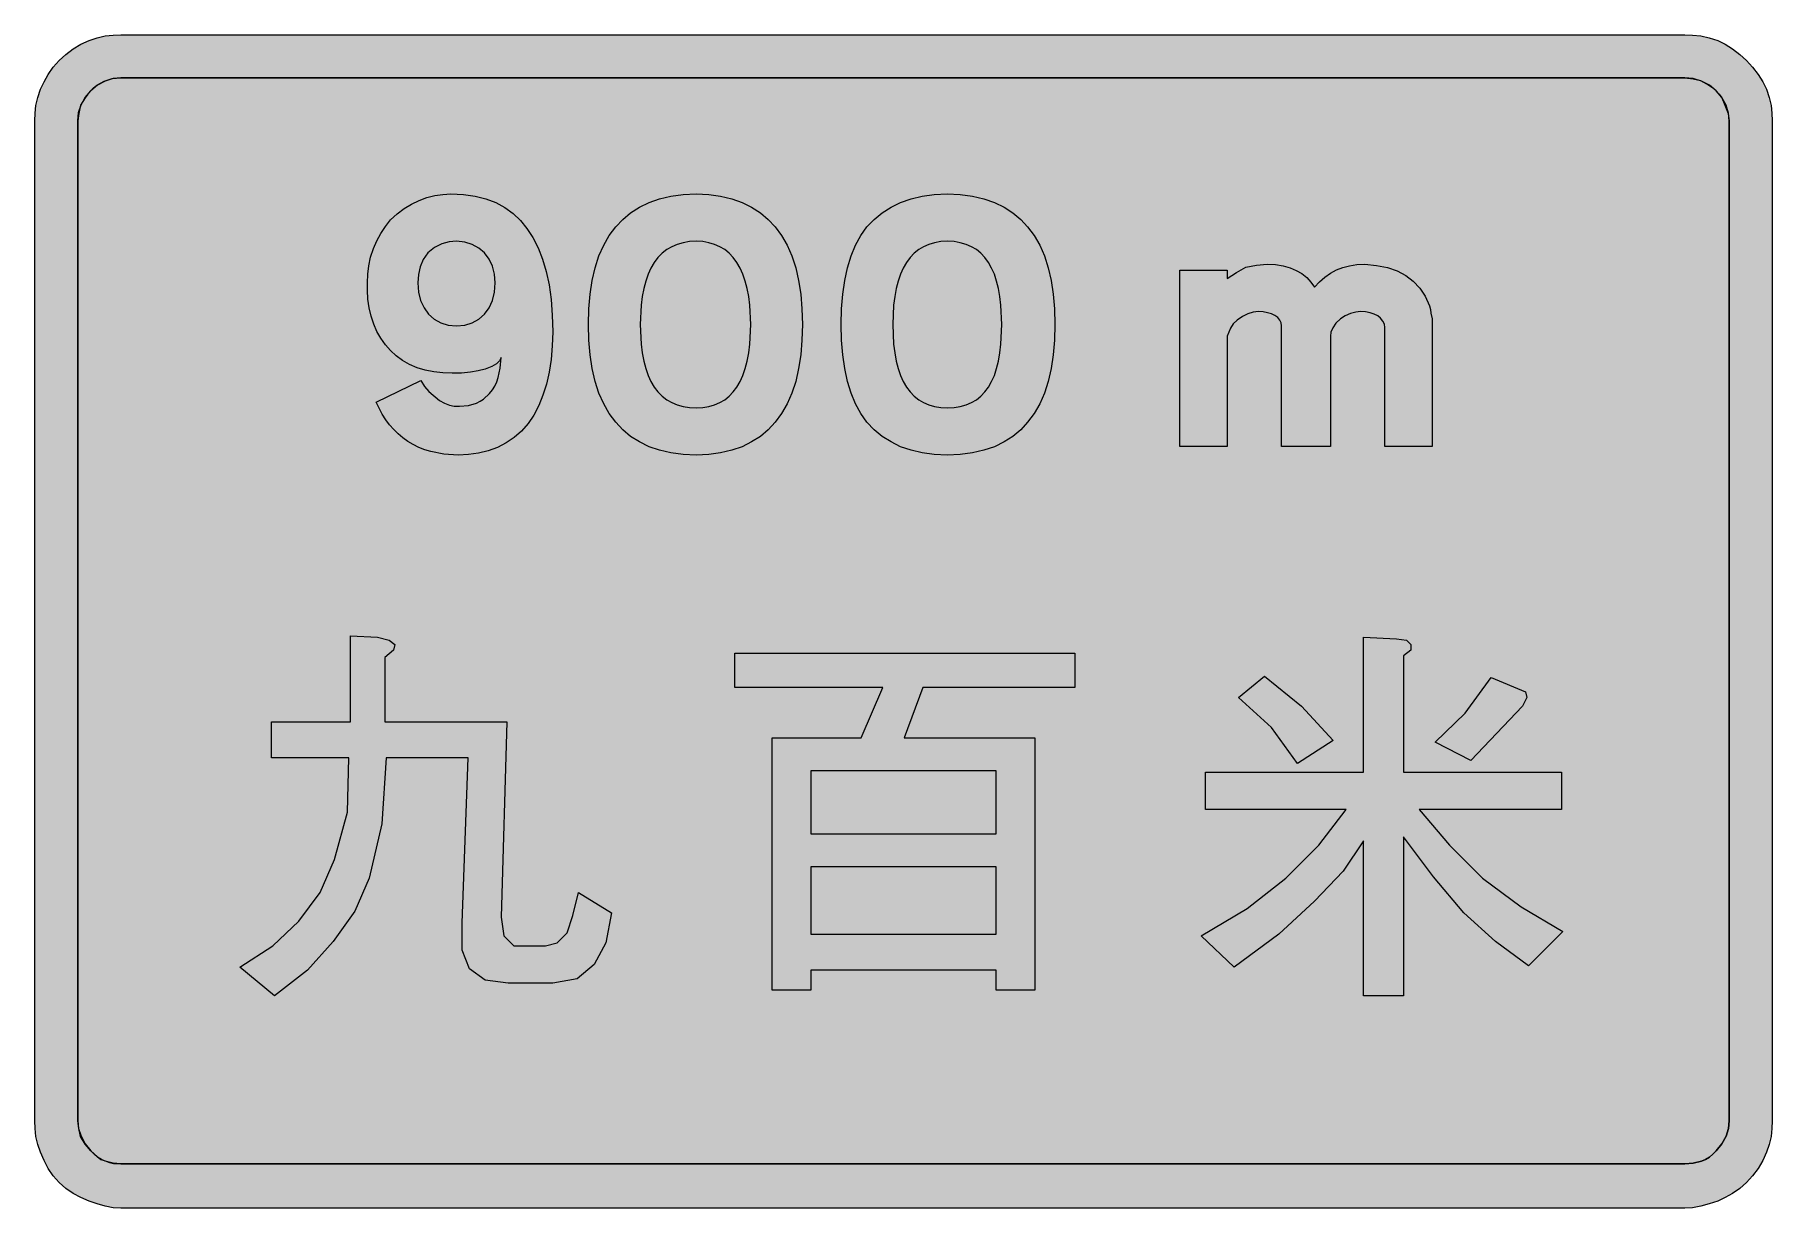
# Model space of a CAD drawing. Header units: metres. Extents: x 103 to 466, y 14 to 260.
import ezdxf

# ---------------------------------------------------------------- set-up
doc = ezdxf.new("R2010")
doc.units = ezdxf.units.M
doc.layers.add('FILL_BLACK_000000', color=7, linetype='Continuous', true_color=0x000000)
doc.layers.add('FILL_WHITE_FFFFFF', color=7, linetype='Continuous', true_color=0xffffff)

msp = doc.modelspace()

# ---------------------------------------------------------------- hatches: boundary and pattern name
at = {"layer": 'FILL_BLACK_000000', "true_color": 0x000000}
h = msp.add_hatch(color=7, dxfattribs=at)
h.dxf.hatch_style = 1
h.paths.add_polyline_path([(450.91, 259.36), (452.67, 258.99), (454.47, 258.42), (456.04, 257.64), (457.58, 256.66), (459.07, 255.51), (460.47, 254.22), (461.76, 252.82), (462.91, 251.33), (463.89, 249.79), (464.67, 248.22), (465.24, 246.47), (465.61, 244.81), (465.81, 243.2), (465.87, 241.62), (465.87, 32.52), (465.81, 30.9), (465.61, 29.22), (465.24, 27.54), (464.67, 25.92), (463.89, 24.18), (462.91, 22.54), (461.76, 21.03), (460.47, 19.62), (459.07, 18.38), (457.58, 17.33), (456.04, 16.46), (454.47, 15.72), (452.67, 15.11), (450.91, 14.63), (449.2, 14.33), (447.57, 14.22), (120.57, 14.22), (118.95, 14.33), (117.27, 14.63), (115.59, 15.11), (113.97, 15.72), (112.23, 16.46), (110.6, 17.33), (109.08, 18.38), (107.67, 19.62), (106.43, 21.03), (105.38, 22.54), (104.51, 24.18), (103.77, 25.92), (103.2, 27.54), (102.83, 29.22), (102.63, 30.9), (102.57, 32.52), (102.57, 241.62), (102.63, 243.2), (102.83, 244.81), (103.2, 246.47), (103.77, 248.22), (104.51, 249.79), (105.38, 251.33), (106.43, 252.82), (107.67, 254.22), (109.08, 255.51), (110.6, 256.66), (112.23, 257.64), (113.97, 258.42), (115.59, 258.99), (117.27, 259.36), (118.95, 259.56), (120.57, 259.62), (447.57, 259.62), (449.2, 259.56), (450.91, 259.36)])
h.paths.add_polyline_path([(118.95, 250.45), (117.31, 249.94), (115.72, 249.1), (114.27, 247.92), (113.65, 247.2), (113.11, 246.42), (112.17, 244.92), (111.76, 243.16), (111.57, 241.62), (111.57, 32.52), (111.74, 30.9), (112.25, 29.26), (113.09, 27.67), (114.27, 26.22), (115.66, 24.94), (116.42, 24.45), (117.27, 24.12), (118.17, 23.77), (119.03, 23.59), (120.57, 23.52), (447.57, 23.52), (449.36, 23.65), (451.1, 24.08), (451.92, 24.44), (452.72, 24.91), (453.47, 25.5), (454.17, 26.22), (455.35, 27.67), (456.2, 29.26), (456.7, 30.9), (456.87, 32.52), (456.87, 241.62), (456.7, 243.24), (456.2, 244.88), (455.35, 246.47), (454.17, 247.92), (452.72, 249.1), (451.1, 249.94), (449.36, 250.45), (447.57, 250.62), (120.57, 250.62), (118.95, 250.45)], flags=16)
h = msp.add_hatch(color=7, dxfattribs=at)
h.dxf.hatch_style = 1
h.paths.add_polyline_path([(184.05, 186.07), (185, 184.99), (187.17, 183.12), (188.25, 182.55), (189.27, 182.18), (190.29, 181.98), (191.37, 181.92), (193.28, 182.09), (194.97, 182.59), (195.73, 182.97), (196.43, 183.44), (197.67, 184.62), (198.29, 185.35), (198.8, 186.16), (199.19, 187.02), (199.47, 187.92), (199.88, 189.91), (200.07, 192.12), (199.72, 191.45), (199.1, 190.81), (198.13, 190.22), (196.77, 189.72), (195.31, 189.33), (193.66, 189.04), (191.83, 188.88), (189.87, 188.82), (187.89, 188.89), (186, 189.11), (184.21, 189.47), (182.52, 189.98), (180.95, 190.65), (179.49, 191.48), (178.16, 192.47), (176.97, 193.62), (175.9, 194.81), (174.95, 196.14), (174.13, 197.58), (173.45, 199.13), (172.9, 200.78), (172.5, 202.52), (172.25, 204.34), (172.17, 206.22), (172.17, 207.72), (172.23, 209.52), (172.43, 211.32), (172.8, 213.12), (173.37, 214.92), (174.1, 216.49), (174.95, 218.03), (175.9, 219.52), (176.97, 220.92), (178.36, 222.19), (179.82, 223.28), (181.35, 224.21), (182.93, 224.97), (184.55, 225.56), (186.21, 225.98), (187.88, 226.24), (189.57, 226.32), (192.19, 226.21), (194.63, 225.87), (196.89, 225.31), (198.98, 224.52), (200.89, 223.51), (202.61, 222.27), (204.13, 220.81), (205.47, 219.12), (206.74, 217.21), (207.83, 215.07), (208.76, 212.71), (209.52, 210.12), (210.11, 207.31), (210.53, 204.27), (210.79, 201.01), (210.87, 197.52), (210.79, 194.55), (210.54, 191.74), (210.13, 189.07), (209.56, 186.57), (208.83, 184.24), (207.96, 182.08), (206.94, 180.1), (205.77, 178.32), (204.35, 176.74), (202.8, 175.39), (201.12, 174.25), (199.32, 173.33), (197.41, 172.62), (195.39, 172.12), (193.28, 171.82), (191.07, 171.72), (188.13, 171.9), (185.4, 172.44), (184.12, 172.84), (182.89, 173.33), (181.72, 173.91), (180.61, 174.57), (179.55, 175.32), (178.56, 176.14), (177.63, 177.06), (176.77, 178.05), (175.97, 179.12), (175.23, 180.28), (173.97, 182.82), (183.27, 187.32), (184.05, 186.07)])
h.paths.add_polyline_path([(187.66, 215.89), (186.17, 215.15), (184.77, 214.02), (183.81, 212.61), (183.16, 211.09), (182.79, 209.46), (182.67, 207.72), (182.82, 205.78), (183.26, 204.04), (183.97, 202.5), (184.92, 201.19), (186.1, 200.14), (187.48, 199.37), (189.04, 198.89), (190.77, 198.72), (192.5, 198.89), (194.06, 199.37), (195.44, 200.14), (196.62, 201.19), (197.57, 202.5), (198.28, 204.04), (198.72, 205.78), (198.87, 207.72), (198.72, 209.56), (198.28, 211.23), (197.57, 212.71), (196.62, 213.98), (195.44, 215.01), (194.06, 215.78), (192.5, 216.26), (190.77, 216.42), (189.2, 216.3), (187.66, 215.89)], flags=16)
h = msp.add_hatch(color=7, dxfattribs=at)
h.dxf.hatch_style = 1
h.paths.add_polyline_path([(262.73, 192.67), (262.29, 189.8), (261.68, 187.13), (260.89, 184.68), (259.91, 182.44), (258.73, 180.42), (257.37, 178.62), (255.92, 177.03), (254.29, 175.64), (252.47, 174.46), (250.47, 173.48), (248.31, 172.72), (245.98, 172.17), (243.5, 171.83), (240.87, 171.72), (238.14, 171.83), (235.59, 172.17), (233.21, 172.72), (231.01, 173.48), (228.99, 174.46), (227.16, 175.64), (225.52, 177.03), (224.07, 178.62), (222.71, 180.42), (221.53, 182.44), (220.55, 184.68), (219.76, 187.13), (219.15, 189.8), (218.71, 192.67), (218.45, 195.74), (218.37, 199.02), (218.45, 202.3), (218.71, 205.37), (219.15, 208.24), (219.76, 210.91), (220.55, 213.36), (221.53, 215.6), (222.71, 217.62), (224.07, 219.42), (225.52, 221.01), (227.16, 222.4), (228.99, 223.58), (231.01, 224.56), (233.21, 225.32), (235.59, 225.87), (238.14, 226.21), (240.87, 226.32), (243.5, 226.21), (245.98, 225.87), (248.31, 225.32), (250.47, 224.56), (252.47, 223.58), (254.29, 222.4), (255.92, 221.01), (257.37, 219.42), (258.73, 217.62), (259.91, 215.6), (260.89, 213.36), (261.68, 210.91), (262.29, 208.24), (262.73, 205.37), (262.99, 202.3), (263.07, 199.02), (262.99, 195.74), (262.73, 192.67)])
h.paths.add_polyline_path([(251.86, 204.86), (251.54, 206.55), (251.14, 208.11), (250.64, 209.54), (250.06, 210.83), (249.38, 211.99), (248.62, 213.02), (247.77, 213.92), (246.84, 214.68), (245.82, 215.3), (244.71, 215.79), (243.51, 216.14), (242.23, 216.35), (240.87, 216.42), (239.45, 216.35), (238.13, 216.14), (236.89, 215.79), (235.75, 215.3), (234.7, 214.68), (233.74, 213.92), (232.87, 213.02), (232.1, 211.99), (231.41, 210.83), (230.82, 209.54), (230.31, 208.11), (229.9, 206.55), (229.58, 204.86), (229.35, 203.04), (229.17, 199.02), (229.35, 194.91), (229.58, 193.07), (229.9, 191.37), (230.31, 189.8), (230.82, 188.37), (231.41, 187.08), (232.1, 185.93), (232.87, 184.92), (233.74, 184.04), (234.7, 183.3), (235.75, 182.69), (236.89, 182.22), (238.13, 181.89), (239.45, 181.69), (240.87, 181.62), (242.23, 181.69), (243.51, 181.89), (244.71, 182.22), (245.82, 182.69), (246.84, 183.3), (247.77, 184.04), (248.62, 184.92), (249.38, 185.93), (250.06, 187.08), (250.64, 188.37), (251.14, 189.8), (251.54, 191.37), (251.86, 193.07), (252.09, 194.91), (252.27, 199.02), (252.09, 203.04), (251.86, 204.86)], flags=16)
h = msp.add_hatch(color=7, dxfattribs=at)
h.dxf.hatch_style = 1
h.paths.add_polyline_path([(315.53, 192.67), (315.09, 189.8), (314.48, 187.13), (313.69, 184.68), (312.71, 182.44), (311.53, 180.42), (310.17, 178.62), (308.72, 177.03), (307.08, 175.64), (305.25, 174.46), (303.23, 173.48), (301.03, 172.72), (298.65, 172.17), (296.1, 171.83), (293.37, 171.72), (290.65, 171.83), (288.13, 172.17), (285.79, 172.72), (283.62, 173.48), (281.62, 174.46), (279.79, 175.64), (278.1, 177.03), (276.57, 178.62), (275.3, 180.42), (274.21, 182.44), (273.28, 184.68), (272.52, 187.13), (271.93, 189.8), (271.51, 192.67), (271.25, 195.74), (271.17, 199.02), (271.25, 202.3), (271.51, 205.37), (271.93, 208.24), (272.52, 210.91), (273.28, 213.36), (274.21, 215.6), (275.3, 217.62), (276.57, 219.42), (278.1, 221.01), (279.79, 222.4), (281.62, 223.58), (283.62, 224.56), (285.79, 225.32), (288.13, 225.87), (290.65, 226.21), (293.37, 226.32), (296.1, 226.21), (298.65, 225.87), (301.03, 225.32), (303.23, 224.56), (305.25, 223.58), (307.08, 222.4), (308.72, 221.01), (310.17, 219.42), (311.53, 217.62), (312.71, 215.6), (313.69, 213.36), (314.48, 210.91), (315.09, 208.24), (315.53, 205.37), (315.79, 202.3), (315.87, 199.02), (315.79, 195.74), (315.53, 192.67)])
h.paths.add_polyline_path([(304.39, 204.86), (304.09, 206.55), (303.7, 208.11), (303.22, 209.54), (302.65, 210.83), (302, 211.99), (301.25, 213.02), (300.4, 213.92), (299.47, 214.68), (298.44, 215.3), (297.32, 215.79), (296.1, 216.14), (294.78, 216.35), (293.37, 216.42), (292.01, 216.35), (290.73, 216.14), (289.53, 215.79), (288.42, 215.3), (287.4, 214.68), (286.47, 213.92), (285.62, 213.02), (284.86, 211.99), (284.18, 210.83), (283.6, 209.54), (283.1, 208.11), (282.7, 206.55), (282.38, 204.86), (282.15, 203.04), (281.97, 199.02), (282.15, 194.91), (282.38, 193.07), (282.7, 191.37), (283.1, 189.8), (283.6, 188.37), (284.18, 187.08), (284.86, 185.93), (285.62, 184.92), (286.47, 184.04), (287.4, 183.3), (288.42, 182.69), (289.53, 182.22), (290.73, 181.89), (292.01, 181.69), (293.37, 181.62), (294.78, 181.69), (296.1, 181.89), (297.32, 182.22), (298.44, 182.69), (299.47, 183.3), (300.4, 184.04), (301.25, 184.92), (302, 185.93), (302.65, 187.08), (303.22, 188.37), (303.7, 189.8), (304.09, 191.37), (304.39, 193.07), (304.6, 194.91), (304.77, 199.02), (304.6, 203.04), (304.39, 204.86)], flags=16)
h = msp.add_hatch(color=7, dxfattribs=at)
h.dxf.hatch_style = 1
h.paths.add_polyline_path([(378.78, 201.61), (377.67, 201.31), (376.56, 200.83), (375.57, 200.22), (374.61, 199.28), (373.96, 198.31), (373.59, 197.39), (373.47, 196.62), (373.47, 196.32), (373.47, 173.52), (363.27, 173.52), (363.27, 198.42), (363.27, 198.72), (363.17, 199.37), (362.9, 199.95), (362.46, 200.46), (361.88, 200.89), (361.18, 201.25), (360.36, 201.5), (359.45, 201.66), (358.47, 201.72), (357.35, 201.61), (356.22, 201.27), (355.1, 200.71), (353.97, 199.92), (353.18, 199.15), (352.58, 198.27), (351.87, 196.62), (351.87, 196.32), (351.87, 173.52), (341.97, 173.52), (341.97, 210.42), (351.87, 210.42), (351.87, 208.62), (353.82, 209.93), (355.77, 211.02), (358.02, 211.43), (360.27, 211.62), (362, 211.54), (363.59, 211.29), (365.04, 210.89), (366.35, 210.34), (367.51, 209.66), (368.54, 208.84), (369.42, 207.89), (370.17, 206.82), (371.21, 207.97), (372.32, 208.96), (373.49, 209.79), (374.75, 210.46), (376.08, 210.97), (377.51, 211.33), (379.04, 211.55), (380.67, 211.62), (383.15, 211.39), (385.4, 210.94), (387.42, 210.24), (389.22, 209.29), (390.8, 208.1), (392.15, 206.64), (393.27, 204.92), (394.17, 202.92), (394.43, 202.17), (394.47, 201.42), (394.77, 200.22), (394.77, 199.92), (394.77, 173.52), (384.87, 173.52), (384.87, 198.42), (384.76, 199.09), (384.46, 199.73), (383.98, 200.32), (383.37, 200.82), (382.64, 201.21), (381.8, 201.49), (380.84, 201.66), (379.77, 201.72), (378.78, 201.61)])
h = msp.add_hatch(color=7, dxfattribs=at)
h.dxf.hatch_style = 1
h.paths.add_polyline_path([(168.57, 115.92), (168.57, 133.92), (174.27, 133.62), (176.67, 133.02), (177.87, 132.12), (177.57, 130.92), (175.77, 129.42), (175.77, 115.92), (201.27, 115.92), (200.07, 75.12), (200.67, 71.22), (202.77, 69.12), (209.37, 69.12), (211.77, 69.72), (213.87, 71.82), (215.07, 75.42), (216.27, 80.22), (223.17, 76.02), (221.97, 69.72), (219.57, 65.22), (215.97, 62.22), (210.87, 61.32), (201.57, 61.32), (196.77, 61.92), (193.47, 64.32), (191.97, 68.22), (191.97, 73.92), (193.17, 108.42), (176.07, 108.42), (175.17, 94.62), (172.47, 83.22), (169.47, 76.32), (164.97, 70.02), (159.57, 64.02), (152.67, 58.62), (145.47, 64.62), (152.37, 69.12), (157.77, 74.22), (162.27, 80.22), (165.27, 87.12), (167.97, 97.02), (168.27, 108.42), (152.07, 108.42), (152.07, 115.92), (168.57, 115.92)])
h = msp.add_hatch(color=7, dxfattribs=at)
h.dxf.hatch_style = 1
h.paths.add_polyline_path([(347.37, 105.42), (380.37, 105.42), (380.37, 133.62), (387.27, 133.32), (389.37, 133.02), (390.27, 132.12), (390.27, 130.92), (388.77, 129.72), (388.77, 105.42), (421.77, 105.42), (421.77, 97.62), (392.07, 97.62), (398.37, 90.12), (405.27, 83.22), (413.37, 77.22), (422.07, 72.12), (414.87, 64.92), (407.97, 70.02), (401.37, 76.02), (395.07, 83.52), (388.77, 91.92), (388.77, 58.62), (380.37, 58.62), (380.37, 91.02), (376.17, 84.72), (370.17, 78.42), (362.67, 71.52), (353.37, 64.62), (346.47, 71.22), (356.07, 76.92), (364.17, 83.22), (371.07, 90.12), (376.77, 97.62), (347.37, 97.62), (347.37, 105.42)])
h = msp.add_hatch(color=7, dxfattribs=at)
h.dxf.hatch_style = 1
h.paths.add_polyline_path([(320.07, 123.12), (288.27, 123.12), (284.37, 112.62), (311.67, 112.62), (311.67, 59.82), (303.57, 59.82), (303.57, 64.02), (264.87, 64.02), (264.87, 59.82), (256.77, 59.82), (256.77, 112.62), (275.37, 112.62), (279.87, 123.12), (248.97, 123.12), (248.97, 130.32), (320.07, 130.32), (320.07, 123.12)])
h.paths.add_polyline_path([(264.87, 105.72), (264.87, 92.52), (303.57, 92.52), (303.57, 105.72), (264.87, 105.72)], flags=16)
h.paths.add_polyline_path([(303.57, 85.62), (264.87, 85.62), (264.87, 71.52), (303.57, 71.52), (303.57, 85.62)], flags=16)
h = msp.add_hatch(color=7, dxfattribs=at)
h.dxf.hatch_style = 1
h.paths.add_polyline_path([(367.47, 119.22), (374.07, 112.02), (366.57, 107.22), (361.17, 114.72), (354.27, 121.02), (359.67, 125.52), (367.47, 119.22)])
h = msp.add_hatch(color=7, dxfattribs=at)
h.dxf.hatch_style = 1
h.paths.add_polyline_path([(401.67, 117.72), (407.07, 125.22), (414.27, 122.22), (414.57, 121.02), (413.67, 119.22), (402.87, 107.82), (395.37, 111.72), (401.67, 117.72)])
at = {"layer": 'FILL_WHITE_FFFFFF', "true_color": 0xffffff}
h = msp.add_hatch(color=7, dxfattribs=at)
h.dxf.hatch_style = 1
h.paths.add_polyline_path([(447.57, 250.62), (449.33, 250.43), (450.87, 250.02), (452.63, 249.08), (453.44, 248.54), (454.17, 247.92), (454.79, 247.2), (455.3, 246.42), (455.97, 244.92), (456.65, 243.16), (456.87, 241.62), (456.87, 32.52), (456.7, 30.9), (456.2, 29.26), (455.35, 27.67), (454.17, 26.22), (453.47, 25.5), (452.72, 24.91), (451.92, 24.44), (451.1, 24.08), (449.36, 23.65), (447.57, 23.52), (120.57, 23.52), (118.95, 23.65), (117.31, 24.08), (116.5, 24.44), (115.72, 24.91), (114.97, 25.5), (114.27, 26.22), (113.11, 27.61), (112.17, 29.22), (111.76, 30.87), (111.57, 32.52), (111.57, 241.62), (111.74, 243.36), (112.25, 244.99), (113.09, 246.51), (114.27, 247.92), (114.87, 248.55), (115.55, 249.1), (117.08, 249.94), (118.78, 250.45), (120.57, 250.62), (447.57, 250.62)])

# ---------------------------------------------------------------- linework, layer by layer
at = {"layer": 'FILL_BLACK_000000', "lineweight": 0, "true_color": 0x000000}
for points in [[(450.91, 259.36), (452.67, 258.99), (454.47, 258.42), (456.04, 257.64), (457.58, 256.66), (459.07, 255.51), (460.47, 254.22), (461.76, 252.82), (462.91, 251.33), (463.89, 249.79), (464.67, 248.22), (465.24, 246.47), (465.61, 244.81), (465.81, 243.2), (465.87, 241.62), (465.87, 32.52), (465.81, 30.9), (465.61, 29.22), (465.24, 27.54), (464.67, 25.92), (463.89, 24.18), (462.91, 22.54), (461.76, 21.03), (460.47, 19.62), (459.07, 18.38), (457.58, 17.33), (456.04, 16.46), (454.47, 15.72), (452.67, 15.11), (450.91, 14.63), (449.2, 14.33), (447.57, 14.22), (120.57, 14.22), (118.95, 14.33), (117.27, 14.63), (115.59, 15.11), (113.97, 15.72), (112.23, 16.46), (110.6, 17.33), (109.08, 18.38), (107.67, 19.62), (106.43, 21.03), (105.38, 22.54), (104.51, 24.18), (103.77, 25.92), (103.2, 27.54), (102.83, 29.22), (102.63, 30.9), (102.57, 32.52), (102.57, 241.62), (102.63, 243.2), (102.83, 244.81), (103.2, 246.47), (103.77, 248.22), (104.51, 249.79), (105.38, 251.33), (106.43, 252.82), (107.67, 254.22), (109.08, 255.51), (110.6, 256.66), (112.23, 257.64), (113.97, 258.42), (115.59, 258.99), (117.27, 259.36), (118.95, 259.56), (120.57, 259.62), (447.57, 259.62), (449.2, 259.56)], [(118.95, 250.45), (117.31, 249.94), (115.72, 249.1), (114.27, 247.92), (113.65, 247.2), (113.11, 246.42), (112.17, 244.92), (111.76, 243.16), (111.57, 241.62), (111.57, 32.52), (111.74, 30.9), (112.25, 29.26), (113.09, 27.67), (114.27, 26.22), (115.66, 24.94), (116.42, 24.45), (117.27, 24.12), (118.17, 23.77), (119.03, 23.59), (120.57, 23.52), (447.57, 23.52), (449.36, 23.65), (451.1, 24.08), (451.92, 24.44), (452.72, 24.91), (453.47, 25.5), (454.17, 26.22), (455.35, 27.67), (456.2, 29.26), (456.7, 30.9), (456.87, 32.52), (456.87, 241.62), (456.7, 243.24), (456.2, 244.88), (455.35, 246.47), (454.17, 247.92), (452.72, 249.1), (451.1, 249.94), (449.36, 250.45), (447.57, 250.62), (120.57, 250.62)], [(184.05, 186.07), (185, 184.99), (187.17, 183.12), (188.25, 182.55), (189.27, 182.18), (190.29, 181.98), (191.37, 181.92), (193.28, 182.09), (194.97, 182.59), (195.73, 182.97), (196.43, 183.44), (197.67, 184.62), (198.29, 185.35), (198.8, 186.16), (199.19, 187.02), (199.47, 187.92), (199.88, 189.91), (200.07, 192.12), (199.72, 191.45), (199.1, 190.81), (198.13, 190.22), (196.77, 189.72), (195.31, 189.33), (193.66, 189.04), (191.83, 188.88), (189.87, 188.82), (187.89, 188.89), (186, 189.11), (184.21, 189.47), (182.52, 189.98), (180.95, 190.65), (179.49, 191.48), (178.16, 192.47), (176.97, 193.62), (175.9, 194.81), (174.95, 196.14), (174.13, 197.58), (173.45, 199.13), (172.9, 200.78), (172.5, 202.52), (172.25, 204.34), (172.17, 206.22), (172.17, 207.72), (172.23, 209.52), (172.43, 211.32), (172.8, 213.12), (173.37, 214.92), (174.1, 216.49), (174.95, 218.03), (175.9, 219.52), (176.97, 220.92), (178.36, 222.19), (179.82, 223.28), (181.35, 224.21), (182.93, 224.97), (184.55, 225.56), (186.21, 225.98), (187.88, 226.24), (189.57, 226.32), (192.19, 226.21), (194.63, 225.87), (196.89, 225.31), (198.98, 224.52), (200.89, 223.51), (202.61, 222.27), (204.13, 220.81), (205.47, 219.12), (206.74, 217.21), (207.83, 215.07), (208.76, 212.71), (209.52, 210.12), (210.11, 207.31), (210.53, 204.27), (210.79, 201.01), (210.87, 197.52), (210.79, 194.55), (210.54, 191.74), (210.13, 189.07), (209.56, 186.57), (208.83, 184.24), (207.96, 182.08), (206.94, 180.1), (205.77, 178.32), (204.35, 176.74), (202.8, 175.39), (201.12, 174.25), (199.32, 173.33), (197.41, 172.62), (195.39, 172.12), (193.28, 171.82), (191.07, 171.72), (188.13, 171.9), (185.4, 172.44), (184.12, 172.84), (182.89, 173.33), (181.72, 173.91), (180.61, 174.57), (179.55, 175.32), (178.56, 176.14), (177.63, 177.06), (176.77, 178.05), (175.97, 179.12), (175.23, 180.28), (173.97, 182.82), (183.27, 187.32)], [(262.73, 192.67), (262.29, 189.8), (261.68, 187.13), (260.89, 184.68), (259.91, 182.44), (258.73, 180.42), (257.37, 178.62), (255.92, 177.03), (254.29, 175.64), (252.47, 174.46), (250.47, 173.48), (248.31, 172.72), (245.98, 172.17), (243.5, 171.83), (240.87, 171.72), (238.14, 171.83), (235.59, 172.17), (233.21, 172.72), (231.01, 173.48), (228.99, 174.46), (227.16, 175.64), (225.52, 177.03), (224.07, 178.62), (222.71, 180.42), (221.53, 182.44), (220.55, 184.68), (219.76, 187.13), (219.15, 189.8), (218.71, 192.67), (218.45, 195.74), (218.37, 199.02), (218.45, 202.3), (218.71, 205.37), (219.15, 208.24), (219.76, 210.91), (220.55, 213.36), (221.53, 215.6), (222.71, 217.62), (224.07, 219.42), (225.52, 221.01), (227.16, 222.4), (228.99, 223.58), (231.01, 224.56), (233.21, 225.32), (235.59, 225.87), (238.14, 226.21), (240.87, 226.32), (243.5, 226.21), (245.98, 225.87), (248.31, 225.32), (250.47, 224.56), (252.47, 223.58), (254.29, 222.4), (255.92, 221.01), (257.37, 219.42), (258.73, 217.62), (259.91, 215.6), (260.89, 213.36), (261.68, 210.91), (262.29, 208.24), (262.73, 205.37), (262.99, 202.3), (263.07, 199.02), (262.99, 195.74)], [(315.53, 192.67), (315.09, 189.8), (314.48, 187.13), (313.69, 184.68), (312.71, 182.44), (311.53, 180.42), (310.17, 178.62), (308.72, 177.03), (307.08, 175.64), (305.25, 174.46), (303.23, 173.48), (301.03, 172.72), (298.65, 172.17), (296.1, 171.83), (293.37, 171.72), (290.65, 171.83), (288.13, 172.17), (285.79, 172.72), (283.62, 173.48), (281.62, 174.46), (279.79, 175.64), (278.1, 177.03), (276.57, 178.62), (275.3, 180.42), (274.21, 182.44), (273.28, 184.68), (272.52, 187.13), (271.93, 189.8), (271.51, 192.67), (271.25, 195.74), (271.17, 199.02), (271.25, 202.3), (271.51, 205.37), (271.93, 208.24), (272.52, 210.91), (273.28, 213.36), (274.21, 215.6), (275.3, 217.62), (276.57, 219.42), (278.1, 221.01), (279.79, 222.4), (281.62, 223.58), (283.62, 224.56), (285.79, 225.32), (288.13, 225.87), (290.65, 226.21), (293.37, 226.32), (296.1, 226.21), (298.65, 225.87), (301.03, 225.32), (303.23, 224.56), (305.25, 223.58), (307.08, 222.4), (308.72, 221.01), (310.17, 219.42), (311.53, 217.62), (312.71, 215.6), (313.69, 213.36), (314.48, 210.91), (315.09, 208.24), (315.53, 205.37), (315.79, 202.3), (315.87, 199.02), (315.79, 195.74)], [(187.66, 215.89), (186.17, 215.15), (184.77, 214.02), (183.81, 212.61), (183.16, 211.09), (182.79, 209.46), (182.67, 207.72), (182.82, 205.78), (183.26, 204.04), (183.97, 202.5), (184.92, 201.19), (186.1, 200.14), (187.48, 199.37), (189.04, 198.89), (190.77, 198.72), (192.5, 198.89), (194.06, 199.37), (195.44, 200.14), (196.62, 201.19), (197.57, 202.5), (198.28, 204.04), (198.72, 205.78), (198.87, 207.72), (198.72, 209.56), (198.28, 211.23), (197.57, 212.71), (196.62, 213.98), (195.44, 215.01), (194.06, 215.78), (192.5, 216.26), (190.77, 216.42), (189.2, 216.3)], [(251.86, 204.86), (251.54, 206.55), (251.14, 208.11), (250.64, 209.54), (250.06, 210.83), (249.38, 211.99), (248.62, 213.02), (247.77, 213.92), (246.84, 214.68), (245.82, 215.3), (244.71, 215.79), (243.51, 216.14), (242.23, 216.35), (240.87, 216.42), (239.45, 216.35), (238.13, 216.14), (236.89, 215.79), (235.75, 215.3), (234.7, 214.68), (233.74, 213.92), (232.87, 213.02), (232.1, 211.99), (231.41, 210.83), (230.82, 209.54), (230.31, 208.11), (229.9, 206.55), (229.58, 204.86), (229.35, 203.04), (229.17, 199.02), (229.35, 194.91), (229.58, 193.07), (229.9, 191.37), (230.31, 189.8), (230.82, 188.37), (231.41, 187.08), (232.1, 185.93), (232.87, 184.92), (233.74, 184.04), (234.7, 183.3), (235.75, 182.69), (236.89, 182.22), (238.13, 181.89), (239.45, 181.69), (240.87, 181.62), (242.23, 181.69), (243.51, 181.89), (244.71, 182.22), (245.82, 182.69), (246.84, 183.3), (247.77, 184.04), (248.62, 184.92), (249.38, 185.93), (250.06, 187.08), (250.64, 188.37), (251.14, 189.8), (251.54, 191.37), (251.86, 193.07), (252.09, 194.91), (252.27, 199.02), (252.09, 203.04)], [(304.39, 204.86), (304.09, 206.55), (303.7, 208.11), (303.22, 209.54), (302.65, 210.83), (302, 211.99), (301.25, 213.02), (300.4, 213.92), (299.47, 214.68), (298.44, 215.3), (297.32, 215.79), (296.1, 216.14), (294.78, 216.35), (293.37, 216.42), (292.01, 216.35), (290.73, 216.14), (289.53, 215.79), (288.42, 215.3), (287.4, 214.68), (286.47, 213.92), (285.62, 213.02), (284.86, 211.99), (284.18, 210.83), (283.6, 209.54), (283.1, 208.11), (282.7, 206.55), (282.38, 204.86), (282.15, 203.04), (281.97, 199.02), (282.15, 194.91), (282.38, 193.07), (282.7, 191.37), (283.1, 189.8), (283.6, 188.37), (284.18, 187.08), (284.86, 185.93), (285.62, 184.92), (286.47, 184.04), (287.4, 183.3), (288.42, 182.69), (289.53, 182.22), (290.73, 181.89), (292.01, 181.69), (293.37, 181.62), (294.78, 181.69), (296.1, 181.89), (297.32, 182.22), (298.44, 182.69), (299.47, 183.3), (300.4, 184.04), (301.25, 184.92), (302, 185.93), (302.65, 187.08), (303.22, 188.37), (303.7, 189.8), (304.09, 191.37), (304.39, 193.07), (304.6, 194.91), (304.77, 199.02), (304.6, 203.04)], [(378.78, 201.61), (377.67, 201.31), (376.56, 200.83), (375.57, 200.22), (374.61, 199.28), (373.96, 198.31), (373.59, 197.39), (373.47, 196.62), (373.47, 196.32), (373.47, 173.52), (363.27, 173.52), (363.27, 198.42), (363.27, 198.72), (363.17, 199.37), (362.9, 199.95), (362.46, 200.46), (361.88, 200.89), (361.18, 201.25), (360.36, 201.5), (359.45, 201.66), (358.47, 201.72), (357.35, 201.61), (356.22, 201.27), (355.1, 200.71), (353.97, 199.92), (353.18, 199.15), (352.58, 198.27), (351.87, 196.62), (351.87, 196.32), (351.87, 173.52), (341.97, 173.52), (341.97, 210.42), (351.87, 210.42), (351.87, 208.62), (353.82, 209.93), (355.77, 211.02), (358.02, 211.43), (360.27, 211.62), (362, 211.54), (363.59, 211.29), (365.04, 210.89), (366.35, 210.34), (367.51, 209.66), (368.54, 208.84), (369.42, 207.89), (370.17, 206.82), (371.21, 207.97), (372.32, 208.96), (373.49, 209.79), (374.75, 210.46), (376.08, 210.97), (377.51, 211.33), (379.04, 211.55), (380.67, 211.62), (383.15, 211.39), (385.4, 210.94), (387.42, 210.24), (389.22, 209.29), (390.8, 208.1), (392.15, 206.64), (393.27, 204.92), (394.17, 202.92), (394.43, 202.17), (394.47, 201.42), (394.77, 200.22), (394.77, 199.92), (394.77, 173.52), (384.87, 173.52), (384.87, 198.42), (384.76, 199.09), (384.46, 199.73), (383.98, 200.32), (383.37, 200.82), (382.64, 201.21), (381.8, 201.49), (380.84, 201.66), (379.77, 201.72)], [(168.57, 115.92), (168.57, 133.92), (174.27, 133.62), (176.67, 133.02), (177.87, 132.12), (177.57, 130.92), (175.77, 129.42), (175.77, 115.92), (201.27, 115.92), (200.07, 75.12), (200.67, 71.22), (202.77, 69.12), (209.37, 69.12), (211.77, 69.72), (213.87, 71.82), (215.07, 75.42), (216.27, 80.22), (223.17, 76.02), (221.97, 69.72), (219.57, 65.22), (215.97, 62.22), (210.87, 61.32), (201.57, 61.32), (196.77, 61.92), (193.47, 64.32), (191.97, 68.22), (191.97, 73.92), (193.17, 108.42), (176.07, 108.42), (175.17, 94.62), (172.47, 83.22), (169.47, 76.32), (164.97, 70.02), (159.57, 64.02), (152.67, 58.62), (145.47, 64.62), (152.37, 69.12), (157.77, 74.22), (162.27, 80.22), (165.27, 87.12), (167.97, 97.02), (168.27, 108.42), (152.07, 108.42), (152.07, 115.92)], [(347.37, 105.42), (380.37, 105.42), (380.37, 133.62), (387.27, 133.32), (389.37, 133.02), (390.27, 132.12), (390.27, 130.92), (388.77, 129.72), (388.77, 105.42), (421.77, 105.42), (421.77, 97.62), (392.07, 97.62), (398.37, 90.12), (405.27, 83.22), (413.37, 77.22), (422.07, 72.12), (414.87, 64.92), (407.97, 70.02), (401.37, 76.02), (395.07, 83.52), (388.77, 91.92), (388.77, 58.62), (380.37, 58.62), (380.37, 91.02), (376.17, 84.72), (370.17, 78.42), (362.67, 71.52), (353.37, 64.62), (346.47, 71.22), (356.07, 76.92), (364.17, 83.22), (371.07, 90.12), (376.77, 97.62), (347.37, 97.62)], [(320.07, 123.12), (288.27, 123.12), (284.37, 112.62), (311.67, 112.62), (311.67, 59.82), (303.57, 59.82), (303.57, 64.02), (264.87, 64.02), (264.87, 59.82), (256.77, 59.82), (256.77, 112.62), (275.37, 112.62), (279.87, 123.12), (248.97, 123.12), (248.97, 130.32), (320.07, 130.32)], [(367.47, 119.22), (374.07, 112.02), (366.57, 107.22), (361.17, 114.72), (354.27, 121.02), (359.67, 125.52)], [(401.67, 117.72), (407.07, 125.22), (414.27, 122.22), (414.57, 121.02), (413.67, 119.22), (402.87, 107.82), (395.37, 111.72)], [(264.87, 105.72), (264.87, 92.52), (303.57, 92.52), (303.57, 105.72)], [(303.57, 85.62), (264.87, 85.62), (264.87, 71.52), (303.57, 71.52)]]:
    msp.add_lwpolyline(points, close=True, dxfattribs=at)
at = {"layer": 'FILL_WHITE_FFFFFF', "lineweight": 0, "true_color": 0xffffff}
msp.add_lwpolyline([(447.57, 250.62), (449.33, 250.43), (450.87, 250.02), (452.63, 249.08), (453.44, 248.54), (454.17, 247.92), (454.79, 247.2), (455.3, 246.42), (455.97, 244.92), (456.65, 243.16), (456.87, 241.62), (456.87, 32.52), (456.7, 30.9), (456.2, 29.26), (455.35, 27.67), (454.17, 26.22), (453.47, 25.5), (452.72, 24.91), (451.92, 24.44), (451.1, 24.08), (449.36, 23.65), (447.57, 23.52), (120.57, 23.52), (118.95, 23.65), (117.31, 24.08), (116.5, 24.44), (115.72, 24.91), (114.97, 25.5), (114.27, 26.22), (113.11, 27.61), (112.17, 29.22), (111.76, 30.87), (111.57, 32.52), (111.57, 241.62), (111.74, 243.36), (112.25, 244.99), (113.09, 246.51), (114.27, 247.92), (114.87, 248.55), (115.55, 249.1), (117.08, 249.94), (118.78, 250.45), (120.57, 250.62)], close=True, dxfattribs=at)

doc.saveas('drawing.dxf')
